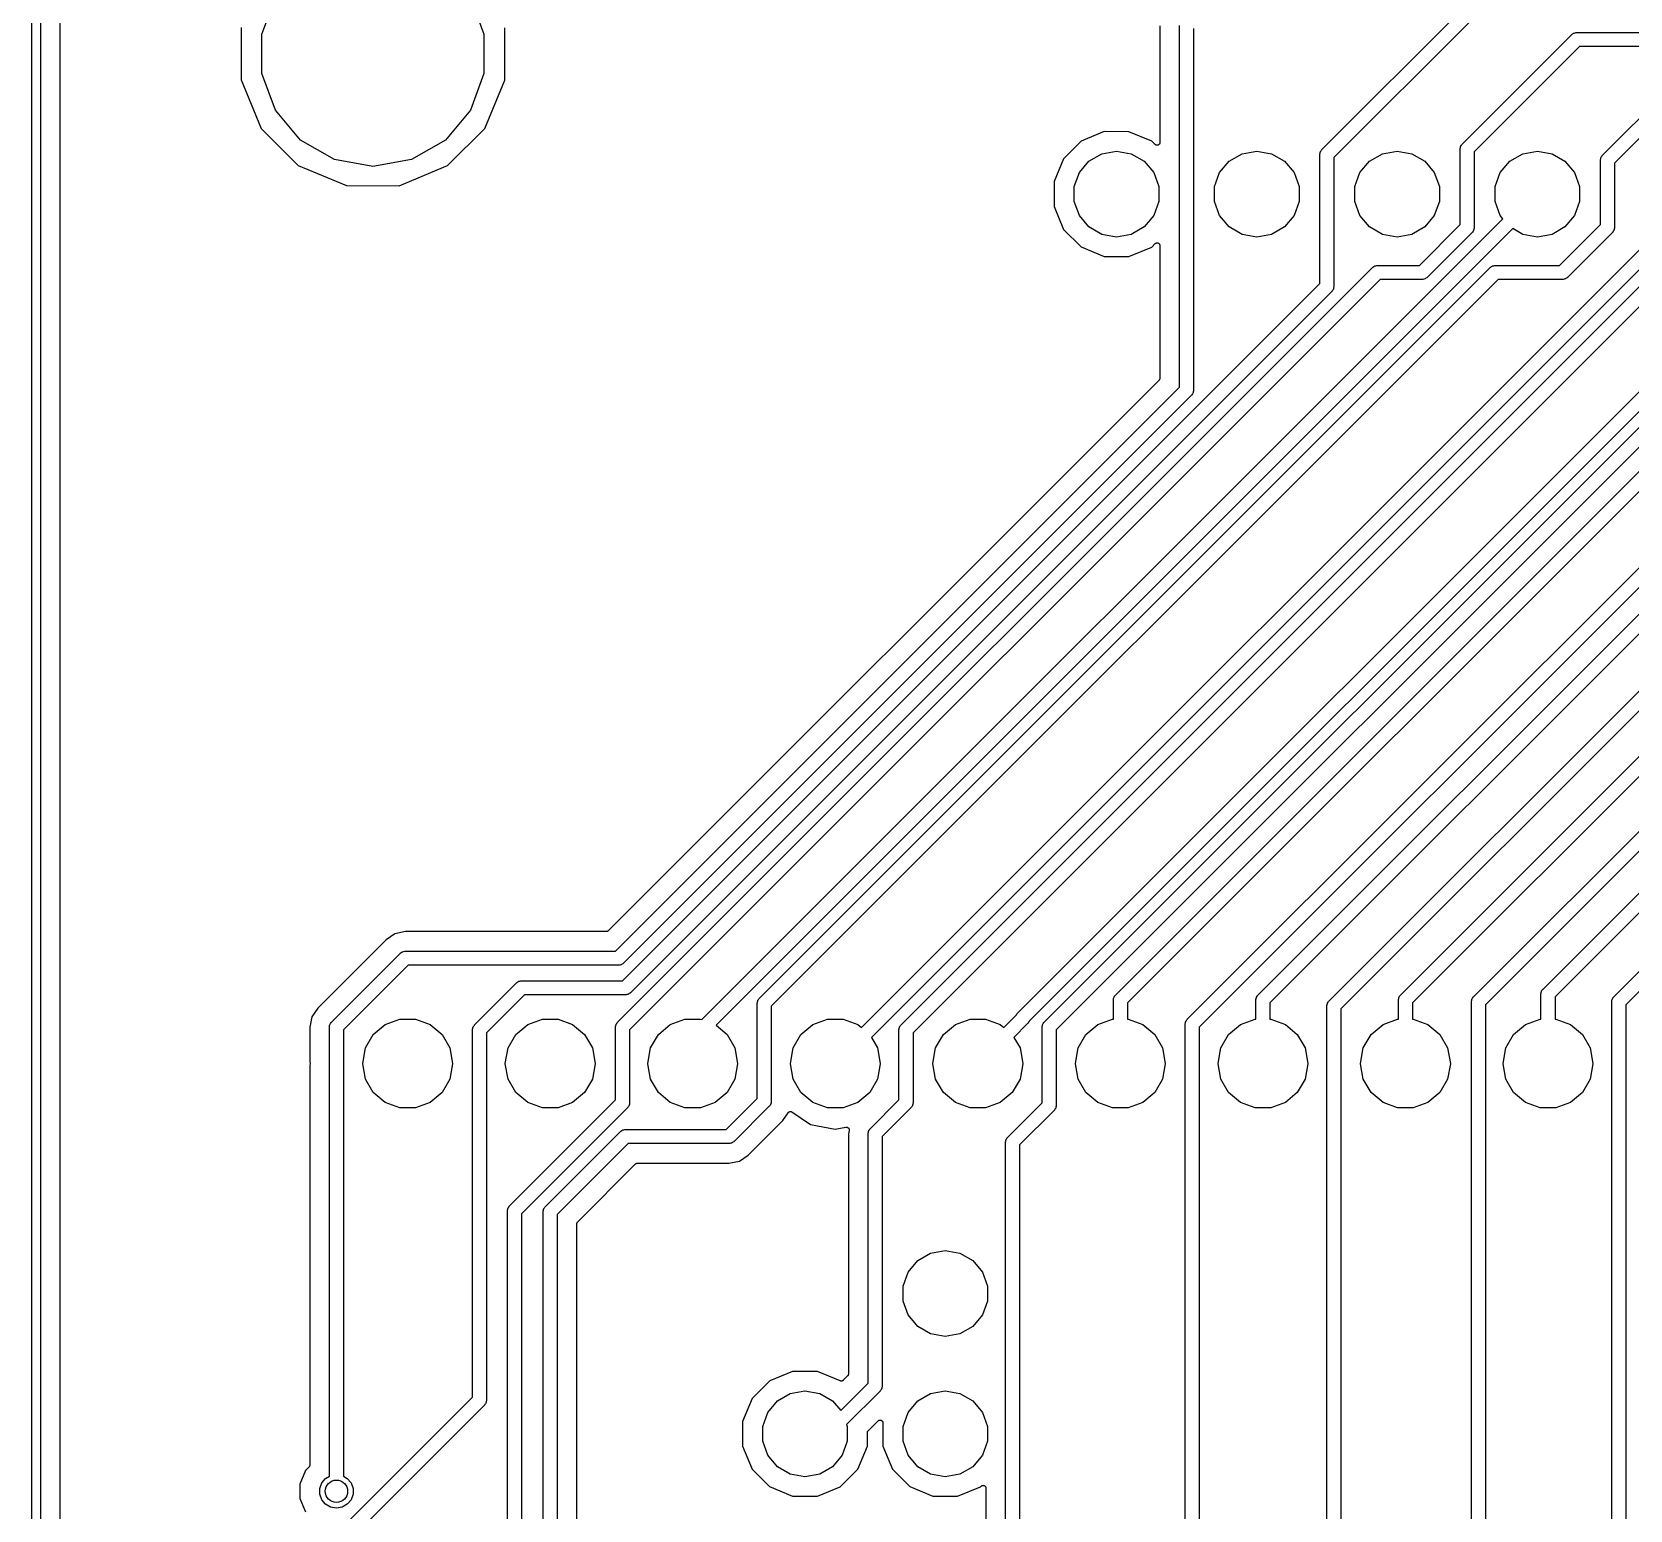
# Model space of a CAD drawing. Extents: x 85 to 212, y -151 to -91.
# Drawn here: x 85.42 to 113.9, y -130.96 to -104.61 of the extents above; entities that cross this region are included whole.
import ezdxf

# ---------------------------------------------------------------- set-up
doc = ezdxf.new("R2010")
doc.units = 0
doc.header["$MEASUREMENT"] = 0
doc.layers.add('BLACK', color=7, linetype='CONTINUOUS')

msp = doc.modelspace()

# ---------------------------------------------------------------- linework, layer by layer
at = {"layer": 'Black'}
for p, q in [((85.425, -150.7), (85.425, -91.5)), ((85.575, -91.575), (85.575, -150.625)), ((85.925, -105.479), (85.925, -96.4753)), ((89.524, -104.655), (89.7624, -104)), ((93.2398, -104), (93.4782, -104.655)), ((108.412, -106.712), (110.912, -104.212)), ((105.525, -104.505), (105.525, -106.584)), ((105.875, -110.948), (105.875, -104.5)), ((111.052, -104.425), (108.625, -106.852)), ((89.1515, -104.534), (89.1507, -105.469)), ((89.524, -105.352), (89.524, -104.655)), ((93.4782, -104.655), (93.4782, -105.352)), ((93.8507, -105.473), (93.8515, -104.538)), ((106.125, -104.552), (106.125, -111)), ((110.912, -106.612), (112.862, -104.662)), ((112.862, -104.662), (112.866, -104.658)), ((112.866, -104.658), (112.87, -104.654)), ((112.87, -104.654), (112.884, -104.646)), ((112.884, -104.646), (112.897, -104.637)), ((112.897, -104.637), (112.902, -104.635)), ((112.902, -104.635), (112.907, -104.633)), ((112.907, -104.633), (112.923, -104.63)), ((112.923, -104.63), (112.939, -104.625)), ((112.939, -104.625), (112.945, -104.626)), ((112.945, -104.626), (112.95, -104.625)), ((112.95, -104.625), (114.953, -104.625)), ((113.002, -104.875), (111.125, -106.752)), ((115.005, -104.875), (113.002, -104.875)), ((89.7624, -106.007), (89.524, -105.352)), ((93.4782, -105.352), (93.2398, -106.007)), ((113.412, -106.812), (114.98, -105.244)), ((85.925, -137.692), (85.925, -105.479)), ((89.1507, -105.469), (89.5077, -106.333)), ((93.4922, -106.337), (93.8507, -105.473)), ((115.12, -105.457), (113.625, -106.952)), ((90.2106, -106.542), (89.7624, -106.007)), ((93.2398, -106.007), (92.7916, -106.542)), ((89.5077, -106.333), (90.1682, -106.995)), ((92.8305, -106.997), (93.4922, -106.337)), ((104.531, -106.391), (104.122, -106.56)), ((104.973, -106.392), (104.531, -106.391)), ((105.382, -106.561), (104.973, -106.392)), ((90.8144, -106.89), (90.2106, -106.542)), ((92.7916, -106.542), (92.1878, -106.89)), ((104.122, -106.56), (103.809, -106.873)), ((104.259, -106.918), (104.489, -106.785)), ((104.489, -106.785), (104.751, -106.739)), ((104.751, -106.739), (105.013, -106.785)), ((105.013, -106.785), (105.243, -106.918)), ((105.44, -106.619), (105.382, -106.561)), ((105.445, -106.623), (105.44, -106.619)), ((105.45, -106.627), (105.445, -106.623)), ((105.452, -106.628), (105.45, -106.627)), ((105.454, -106.629), (105.452, -106.628)), ((105.46, -106.631), (105.454, -106.629)), ((105.466, -106.633), (105.46, -106.631)), ((105.468, -106.633), (105.466, -106.633)), ((105.471, -106.634), (105.468, -106.633)), ((105.477, -106.633), (105.471, -106.634)), ((105.484, -106.633), (105.477, -106.633)), ((105.486, -106.633), (105.484, -106.633)), ((105.488, -106.632), (105.486, -106.633)), ((105.494, -106.63), (105.488, -106.632)), ((105.5, -106.627), (105.494, -106.63)), ((105.502, -106.626), (105.5, -106.627)), ((105.504, -106.625), (105.502, -106.626)), ((105.508, -106.62), (105.504, -106.625)), ((105.513, -106.616), (105.508, -106.62)), ((105.514, -106.614), (105.513, -106.616)), ((105.516, -106.613), (105.514, -106.614)), ((105.519, -106.607), (105.516, -106.613)), ((105.522, -106.601), (105.519, -106.607)), ((105.523, -106.597), (105.522, -106.599)), ((105.522, -106.599), (105.522, -106.601)), ((105.524, -106.59), (105.523, -106.597)), ((105.525, -106.584), (105.524, -106.59)), ((106.759, -106.918), (106.989, -106.785)), ((106.989, -106.785), (107.251, -106.739)), ((107.251, -106.739), (107.513, -106.785)), ((107.513, -106.785), (107.743, -106.918)), ((108.375, -106.789), (108.38, -106.773)), ((108.38, -106.773), (108.383, -106.757)), ((108.383, -106.757), (108.385, -106.752)), ((108.385, -106.752), (108.387, -106.747)), ((108.387, -106.747), (108.396, -106.734)), ((108.396, -106.734), (108.404, -106.72)), ((108.404, -106.72), (108.408, -106.716)), ((108.408, -106.716), (108.412, -106.712)), ((109.259, -106.918), (109.489, -106.785)), ((109.489, -106.785), (109.751, -106.739)), ((109.751, -106.739), (110.013, -106.785)), ((110.013, -106.785), (110.243, -106.918)), ((110.875, -106.689), (110.88, -106.673)), ((110.876, -106.695), (110.875, -106.689)), ((110.875, -106.7), (110.876, -106.695)), ((110.875, -108.048), (110.875, -106.7)), ((110.88, -106.673), (110.883, -106.657)), ((110.883, -106.657), (110.885, -106.652)), ((110.885, -106.652), (110.887, -106.647)), ((110.887, -106.647), (110.896, -106.634)), ((110.896, -106.634), (110.904, -106.62)), ((110.904, -106.62), (110.908, -106.616)), ((110.908, -106.616), (110.912, -106.612)), ((111.125, -106.752), (111.125, -108.1)), ((111.759, -106.918), (111.989, -106.785)), ((111.989, -106.785), (112.251, -106.739)), ((112.251, -106.739), (112.513, -106.785)), ((112.513, -106.785), (112.743, -106.918)), ((90.1682, -106.995), (91.0316, -107.353)), ((91.5011, -107.011), (90.8144, -106.89)), ((92.1878, -106.89), (91.5011, -107.011)), ((91.9665, -107.354), (92.8305, -106.997)), ((103.809, -106.873), (103.639, -107.281)), ((104.089, -107.121), (104.259, -106.918)), ((105.243, -106.918), (105.414, -107.121)), ((106.589, -107.121), (106.759, -106.918)), ((107.743, -106.918), (107.914, -107.121)), ((108.376, -106.795), (108.375, -106.789)), ((108.375, -106.8), (108.376, -106.795)), ((108.375, -109.098), (108.375, -106.8)), ((108.625, -106.852), (108.625, -109.15)), ((109.089, -107.121), (109.259, -106.918)), ((110.243, -106.918), (110.414, -107.121)), ((111.589, -107.121), (111.759, -106.918)), ((112.743, -106.918), (112.914, -107.121)), ((113.375, -106.889), (113.38, -106.873)), ((113.376, -106.895), (113.375, -106.889)), ((113.375, -106.9), (113.376, -106.895)), ((113.375, -108.048), (113.375, -106.9)), ((113.38, -106.873), (113.383, -106.857)), ((113.383, -106.857), (113.385, -106.852)), ((113.385, -106.852), (113.387, -106.847)), ((113.387, -106.847), (113.396, -106.834)), ((113.396, -106.834), (113.404, -106.82)), ((113.404, -106.82), (113.408, -106.816)), ((113.408, -106.816), (113.412, -106.812)), ((113.625, -106.952), (113.625, -108.1)), ((91.0316, -107.353), (91.9665, -107.354)), ((103.639, -107.281), (103.639, -107.724)), ((103.998, -107.371), (104.089, -107.121)), ((105.414, -107.121), (105.504, -107.371)), ((106.498, -107.371), (106.589, -107.121)), ((107.914, -107.121), (108.004, -107.371)), ((108.998, -107.371), (109.089, -107.121)), ((110.414, -107.121), (110.504, -107.371)), ((111.498, -107.371), (111.589, -107.121)), ((112.914, -107.121), (113.004, -107.371)), ((103.998, -107.636), (103.998, -107.371)), ((104.089, -107.886), (103.998, -107.636)), ((105.504, -107.636), (105.414, -107.886)), ((105.504, -107.371), (105.504, -107.636)), ((106.498, -107.636), (106.498, -107.371)), ((106.589, -107.886), (106.498, -107.636)), ((108.004, -107.636), (107.914, -107.886)), ((108.004, -107.371), (108.004, -107.636)), ((108.998, -107.636), (108.998, -107.371)), ((109.089, -107.886), (108.998, -107.636)), ((110.504, -107.636), (110.414, -107.886)), ((110.504, -107.371), (110.504, -107.636)), ((111.498, -107.636), (111.498, -107.371)), ((111.589, -107.886), (111.498, -107.636)), ((113.004, -107.636), (112.914, -107.886)), ((113.004, -107.371), (113.004, -107.636)), ((103.639, -107.724), (103.808, -108.133)), ((104.259, -108.09), (104.089, -107.886)), ((105.414, -107.886), (105.243, -108.09)), ((106.759, -108.09), (106.589, -107.886)), ((107.914, -107.886), (107.743, -108.09)), ((109.259, -108.09), (109.089, -107.886)), ((110.414, -107.886), (110.243, -108.09)), ((111.636, -107.942), (111.589, -107.886)), ((112.914, -107.886), (112.743, -108.09)), ((97.3608, -122.217), (111.636, -107.942)), ((111.812, -108.12), (97.6149, -122.317)), ((100.205, -122.358), (114.395, -108.168)), ((103.808, -108.133), (104.12, -108.446)), ((104.489, -108.222), (104.259, -108.09)), ((105.243, -108.09), (105.013, -108.222)), ((106.989, -108.222), (106.759, -108.09)), ((107.743, -108.09), (107.513, -108.222)), ((109.489, -108.222), (109.259, -108.09)), ((110.243, -108.09), (110.013, -108.222)), ((110.148, -108.775), (110.875, -108.048)), ((111.088, -108.188), (110.288, -108.988)), ((111.092, -108.184), (111.088, -108.188)), ((111.096, -108.18), (111.092, -108.184)), ((111.104, -108.166), (111.096, -108.18)), ((111.113, -108.153), (111.104, -108.166)), ((111.115, -108.148), (111.113, -108.153)), ((111.117, -108.143), (111.115, -108.148)), ((111.12, -108.127), (111.117, -108.143)), ((111.125, -108.111), (111.12, -108.127)), ((111.125, -108.1), (111.124, -108.105)), ((111.124, -108.105), (111.125, -108.111)), ((111.989, -108.222), (111.812, -108.12)), ((112.743, -108.09), (112.513, -108.222)), ((112.648, -108.775), (113.375, -108.048)), ((113.588, -108.188), (112.788, -108.988)), ((113.592, -108.184), (113.588, -108.188)), ((113.596, -108.18), (113.592, -108.184)), ((113.604, -108.166), (113.596, -108.18)), ((113.613, -108.153), (113.604, -108.166)), ((113.615, -108.148), (113.613, -108.153)), ((113.617, -108.143), (113.615, -108.148)), ((113.62, -108.127), (113.617, -108.143)), ((113.625, -108.111), (113.62, -108.127)), ((113.625, -108.1), (113.624, -108.105)), ((113.624, -108.105), (113.625, -108.111)), ((114.664, -108.253), (100.383, -122.534)), ((104.12, -108.446), (104.529, -108.615)), ((104.751, -108.269), (104.489, -108.222)), ((105.013, -108.222), (104.751, -108.269)), ((104.971, -108.616), (105.38, -108.447)), ((105.38, -108.447), (105.44, -108.387)), ((105.44, -108.387), (105.445, -108.384)), ((105.445, -108.384), (105.45, -108.38)), ((105.45, -108.38), (105.452, -108.379)), ((105.452, -108.379), (105.454, -108.378)), ((105.454, -108.378), (105.46, -108.376)), ((105.46, -108.376), (105.466, -108.374)), ((105.466, -108.374), (105.469, -108.374)), ((105.469, -108.374), (105.471, -108.373)), ((105.471, -108.373), (105.477, -108.374)), ((105.477, -108.374), (105.484, -108.374)), ((105.484, -108.374), (105.486, -108.374)), ((105.486, -108.374), (105.488, -108.375)), ((105.488, -108.375), (105.494, -108.377)), ((105.494, -108.377), (105.5, -108.38)), ((105.5, -108.38), (105.502, -108.381)), ((105.502, -108.381), (105.504, -108.382)), ((105.504, -108.382), (105.508, -108.387)), ((105.508, -108.387), (105.513, -108.391)), ((105.513, -108.391), (105.514, -108.393)), ((105.514, -108.393), (105.516, -108.394)), ((105.516, -108.394), (105.519, -108.4)), ((105.519, -108.4), (105.522, -108.406)), ((105.522, -108.406), (105.522, -108.408)), ((105.522, -108.408), (105.523, -108.41)), ((105.523, -108.41), (105.524, -108.416)), ((105.524, -108.416), (105.525, -108.423)), ((105.525, -108.423), (105.525, -110.783)), ((107.251, -108.269), (106.989, -108.222)), ((107.513, -108.222), (107.251, -108.269)), ((109.751, -108.269), (109.489, -108.222)), ((110.013, -108.222), (109.751, -108.269)), ((112.251, -108.269), (111.989, -108.222)), ((112.513, -108.222), (112.251, -108.269)), ((104.529, -108.615), (104.971, -108.616)), ((109.357, -108.783), (109.373, -108.78)), ((109.373, -108.78), (109.389, -108.775)), ((109.389, -108.775), (109.395, -108.776)), ((109.395, -108.776), (109.4, -108.775)), ((109.4, -108.775), (110.148, -108.775)), ((111.457, -108.783), (111.473, -108.78)), ((111.473, -108.78), (111.489, -108.775)), ((111.489, -108.775), (111.495, -108.776)), ((111.495, -108.776), (111.5, -108.775)), ((111.5, -108.775), (112.648, -108.775)), ((95.8616, -122.262), (109.312, -108.812)), ((109.452, -109.025), (96.075, -122.402)), ((98.3866, -121.837), (111.412, -108.812)), ((111.552, -109.025), (98.6, -121.977)), ((100.912, -122.312), (114.412, -108.812)), ((114.552, -109.025), (101.125, -122.452)), ((102.992, -122.095), (116.275, -108.812)), ((116.415, -109.025), (103.197, -122.243)), ((109.312, -108.812), (109.316, -108.808)), ((109.316, -108.808), (109.32, -108.804)), ((109.32, -108.804), (109.334, -108.796)), ((109.334, -108.796), (109.347, -108.787)), ((109.347, -108.787), (109.352, -108.785)), ((109.352, -108.785), (109.357, -108.783)), ((110.2, -109.025), (109.452, -109.025)), ((110.205, -109.024), (110.2, -109.025)), ((110.211, -109.025), (110.205, -109.024)), ((110.227, -109.02), (110.211, -109.025)), ((110.243, -109.017), (110.227, -109.02)), ((110.248, -109.015), (110.243, -109.017)), ((110.253, -109.013), (110.248, -109.015)), ((110.266, -109.004), (110.253, -109.013)), ((110.28, -108.996), (110.266, -109.004)), ((110.284, -108.992), (110.28, -108.996)), ((110.288, -108.988), (110.284, -108.992)), ((111.412, -108.812), (111.416, -108.808)), ((111.416, -108.808), (111.42, -108.804)), ((111.42, -108.804), (111.434, -108.796)), ((111.434, -108.796), (111.447, -108.787)), ((111.447, -108.787), (111.452, -108.785)), ((111.452, -108.785), (111.457, -108.783)), ((112.7, -109.025), (111.552, -109.025)), ((112.705, -109.024), (112.7, -109.025)), ((112.711, -109.025), (112.705, -109.024)), ((112.727, -109.02), (112.711, -109.025)), ((112.743, -109.017), (112.727, -109.02)), ((112.748, -109.015), (112.743, -109.017)), ((112.753, -109.013), (112.748, -109.015)), ((112.766, -109.004), (112.753, -109.013)), ((112.78, -108.996), (112.766, -109.004)), ((112.784, -108.992), (112.78, -108.996)), ((112.788, -108.988), (112.784, -108.992)), ((95.9482, -121.525), (108.375, -109.098)), ((108.588, -109.238), (96.0884, -121.738)), ((103.462, -122.262), (116.412, -109.312)), ((108.592, -109.234), (108.588, -109.238)), ((108.596, -109.23), (108.592, -109.234)), ((108.604, -109.216), (108.596, -109.23)), ((108.613, -109.203), (108.604, -109.216)), ((108.615, -109.198), (108.613, -109.203)), ((108.617, -109.193), (108.615, -109.198)), ((108.62, -109.177), (108.617, -109.193)), ((108.625, -109.161), (108.62, -109.177)), ((108.625, -109.15), (108.624, -109.155)), ((108.624, -109.155), (108.625, -109.161)), ((116.552, -109.525), (103.675, -122.402)), ((104.732, -121.78), (116.7, -109.812)), ((116.84, -110.025), (104.945, -121.92)), ((106.012, -122.212), (117.912, -110.312)), ((118.052, -110.525), (106.225, -122.352)), ((105.51, -110.818), (95.6929, -120.635)), ((95.8232, -121), (105.875, -110.948)), ((105.512, -110.816), (105.51, -110.818)), ((105.513, -110.815), (105.512, -110.816)), ((105.517, -110.809), (105.513, -110.815)), ((105.52, -110.804), (105.517, -110.809)), ((105.521, -110.802), (105.52, -110.804)), ((105.522, -110.8), (105.521, -110.802)), ((105.523, -110.793), (105.522, -110.8)), ((105.525, -110.787), (105.523, -110.793)), ((105.525, -110.783), (105.525, -110.785)), ((105.525, -110.785), (105.525, -110.787)), ((106.113, -111.053), (106.104, -111.066)), ((106.115, -111.048), (106.113, -111.053)), ((106.117, -111.043), (106.115, -111.048)), ((106.12, -111.027), (106.117, -111.043)), ((106.125, -111.011), (106.12, -111.027)), ((106.125, -111), (106.124, -111.005)), ((106.124, -111.005), (106.125, -111.011)), ((107.272, -121.78), (118.24, -110.812)), ((118.38, -111.025), (107.485, -121.92)), ((106.088, -111.088), (95.9634, -121.213)), ((106.092, -111.084), (106.088, -111.088)), ((106.096, -111.08), (106.092, -111.084)), ((106.104, -111.066), (106.096, -111.08)), ((108.537, -121.887), (119.112, -111.312)), ((119.252, -111.525), (108.75, -122.027)), ((109.812, -121.78), (119.78, -111.812)), ((119.92, -112.025), (110.025, -121.92)), ((111.112, -121.812), (120.612, -112.312)), ((120.752, -112.525), (111.325, -121.952)), ((112.352, -121.672), (120.754, -113.27)), ((120.93, -113.446), (112.565, -121.812)), ((113.612, -121.812), (121.987, -113.437)), ((122.127, -113.65), (113.825, -121.952)), ((91.8936, -120.687), (91.7356, -120.793)), ((92.0799, -120.65), (91.8936, -120.687)), ((95.6575, -120.65), (92.0799, -120.65)), ((95.6597, -120.65), (95.6575, -120.65)), ((95.6619, -120.65), (95.6597, -120.65)), ((95.6682, -120.648), (95.6619, -120.65)), ((95.6746, -120.647), (95.6682, -120.648)), ((95.6765, -120.646), (95.6746, -120.647)), ((95.6787, -120.645), (95.6765, -120.646)), ((95.684, -120.642), (95.6787, -120.645)), ((95.6897, -120.638), (95.684, -120.642)), ((95.6911, -120.637), (95.6897, -120.638)), ((95.6929, -120.635), (95.6911, -120.637)), ((91.7356, -120.793), (90.5176, -122.011)), ((91.9947, -121.029), (92.0088, -121.021)), ((92.0088, -121.021), (92.0222, -121.012)), ((92.0222, -121.012), (92.0275, -121.01)), ((92.0275, -121.01), (92.0322, -121.008)), ((92.0322, -121.008), (92.0483, -121.005)), ((92.0483, -121.005), (92.0641, -121)), ((92.0641, -121), (92.0696, -121.001)), ((92.0696, -121.001), (92.075, -121)), ((92.075, -121), (95.8232, -121)), ((90.7616, -122.262), (91.9866, -121.037)), ((92.1268, -121.25), (90.975, -122.402)), ((91.9866, -121.037), (91.9911, -121.033)), ((91.9911, -121.033), (91.9947, -121.029)), ((95.875, -121.25), (92.1268, -121.25)), ((95.8804, -121.249), (95.875, -121.25)), ((95.8859, -121.25), (95.8804, -121.249)), ((95.9017, -121.245), (95.8859, -121.25)), ((95.9178, -121.242), (95.9017, -121.245)), ((95.9225, -121.24), (95.9178, -121.242)), ((95.9278, -121.238), (95.9225, -121.24)), ((95.9412, -121.229), (95.9278, -121.238)), ((95.9553, -121.221), (95.9412, -121.229)), ((95.9589, -121.217), (95.9553, -121.221)), ((95.9634, -121.213), (95.9589, -121.217)), ((93.3116, -122.312), (94.0616, -121.562)), ((94.0616, -121.562), (94.0661, -121.558)), ((94.0661, -121.558), (94.0697, -121.554)), ((94.0697, -121.554), (94.0838, -121.546)), ((94.0838, -121.546), (94.0972, -121.537)), ((94.0972, -121.537), (94.1025, -121.535)), ((94.1025, -121.535), (94.1072, -121.533)), ((94.1072, -121.533), (94.1233, -121.53)), ((94.1233, -121.53), (94.1391, -121.525)), ((94.1391, -121.525), (94.1446, -121.526)), ((94.1446, -121.526), (94.15, -121.525)), ((94.15, -121.525), (95.9482, -121.525)), ((94.2018, -121.775), (93.525, -122.452)), ((96, -121.775), (94.2018, -121.775)), ((96.0054, -121.774), (96, -121.775)), ((96.0109, -121.775), (96.0054, -121.774)), ((96.0267, -121.77), (96.0109, -121.775)), ((96.0428, -121.767), (96.0267, -121.77)), ((96.0475, -121.765), (96.0428, -121.767)), ((96.0528, -121.763), (96.0475, -121.765)), ((96.0662, -121.754), (96.0528, -121.763)), ((96.0803, -121.746), (96.0662, -121.754)), ((96.0839, -121.742), (96.0803, -121.746)), ((96.0884, -121.738), (96.0839, -121.742)), ((98.3575, -121.882), (98.3603, -121.877)), ((98.3603, -121.877), (98.3617, -121.872)), ((98.3617, -121.872), (98.3711, -121.859)), ((98.3711, -121.859), (98.3792, -121.845)), ((98.3792, -121.845), (98.3835, -121.841)), ((98.3835, -121.841), (98.3866, -121.837)), ((104.695, -121.858), (104.7, -121.842)), ((104.696, -121.863), (104.695, -121.858)), ((104.695, -121.869), (104.696, -121.863)), ((104.695, -122.209), (104.695, -121.869)), ((104.7, -121.842), (104.703, -121.826)), ((104.703, -121.826), (104.705, -121.821)), ((104.705, -121.821), (104.707, -121.816)), ((104.707, -121.816), (104.716, -121.802)), ((104.716, -121.802), (104.724, -121.788)), ((104.724, -121.788), (104.728, -121.785)), ((104.728, -121.785), (104.732, -121.78)), ((107.235, -121.858), (107.24, -121.842)), ((107.236, -121.863), (107.235, -121.858)), ((107.235, -121.869), (107.236, -121.863)), ((107.235, -122.209), (107.235, -121.869)), ((107.24, -121.842), (107.243, -121.826)), ((107.243, -121.826), (107.245, -121.821)), ((107.245, -121.821), (107.247, -121.816)), ((107.247, -121.816), (107.256, -121.802)), ((107.256, -121.802), (107.264, -121.788)), ((107.264, -121.788), (107.268, -121.785)), ((107.268, -121.785), (107.272, -121.78)), ((109.775, -121.858), (109.78, -121.842)), ((109.776, -121.863), (109.775, -121.858)), ((109.775, -121.869), (109.776, -121.863)), ((109.775, -122.209), (109.775, -121.869)), ((109.78, -121.842), (109.783, -121.826)), ((109.783, -121.826), (109.785, -121.821)), ((109.785, -121.821), (109.787, -121.816)), ((109.787, -121.816), (109.796, -121.802)), ((109.796, -121.802), (109.804, -121.788)), ((109.804, -121.788), (109.808, -121.785)), ((109.808, -121.785), (109.812, -121.78)), ((111.075, -121.889), (111.08, -121.873)), ((111.08, -121.873), (111.083, -121.857)), ((111.083, -121.857), (111.085, -121.852)), ((111.085, -121.852), (111.087, -121.847)), ((111.087, -121.847), (111.096, -121.834)), ((111.096, -121.834), (111.104, -121.82)), ((111.104, -121.82), (111.108, -121.816)), ((111.108, -121.816), (111.112, -121.812)), ((112.315, -121.749), (112.32, -121.733)), ((112.316, -121.755), (112.315, -121.749)), ((112.315, -121.76), (112.316, -121.755)), ((112.315, -122.209), (112.315, -121.76)), ((112.32, -121.733), (112.323, -121.717)), ((112.323, -121.717), (112.325, -121.712)), ((112.325, -121.712), (112.327, -121.707)), ((112.327, -121.707), (112.336, -121.694)), ((112.336, -121.694), (112.344, -121.68)), ((112.344, -121.68), (112.348, -121.676)), ((112.348, -121.676), (112.352, -121.672)), ((112.565, -121.812), (112.565, -122.209)), ((113.575, -121.889), (113.58, -121.873)), ((113.58, -121.873), (113.583, -121.857)), ((113.583, -121.857), (113.585, -121.852)), ((113.585, -121.852), (113.587, -121.847)), ((113.587, -121.847), (113.596, -121.834)), ((113.596, -121.834), (113.604, -121.82)), ((113.604, -121.82), (113.608, -121.816)), ((113.608, -121.816), (113.612, -121.812)), ((90.5176, -122.011), (90.4121, -122.169)), ((98.35, -121.925), (98.351, -121.92)), ((98.35, -123.623), (98.35, -121.925)), ((98.3505, -121.914), (98.3547, -121.898)), ((98.351, -121.92), (98.3505, -121.914)), ((98.3547, -121.898), (98.3575, -121.882)), ((98.6, -121.977), (98.6, -123.675)), ((102.745, -122.358), (102.963, -122.14)), ((102.963, -122.14), (102.965, -122.136)), ((102.965, -122.136), (102.967, -122.131)), ((102.967, -122.131), (102.976, -122.117)), ((102.976, -122.117), (102.984, -122.103)), ((102.984, -122.103), (102.988, -122.1)), ((102.988, -122.1), (102.992, -122.095)), ((104.945, -121.92), (104.945, -122.209)), ((107.485, -121.92), (107.485, -122.209)), ((108.5, -121.964), (108.505, -121.948)), ((108.501, -121.97), (108.5, -121.964)), ((108.5, -121.975), (108.501, -121.97)), ((108.5, -139.025), (108.5, -121.975)), ((108.505, -121.948), (108.508, -121.932)), ((108.508, -121.932), (108.51, -121.927)), ((108.51, -121.927), (108.512, -121.922)), ((108.512, -121.922), (108.521, -121.909)), ((108.521, -121.909), (108.529, -121.895)), ((108.529, -121.895), (108.533, -121.891)), ((108.533, -121.891), (108.537, -121.887)), ((108.75, -122.027), (108.75, -138.973)), ((110.025, -121.92), (110.025, -122.209)), ((111.076, -121.895), (111.075, -121.889)), ((111.075, -121.9), (111.076, -121.895)), ((111.075, -136.888), (111.075, -121.9)), ((111.325, -121.952), (111.325, -136.94)), ((113.576, -121.895), (113.575, -121.889)), ((113.575, -121.9), (113.576, -121.895)), ((113.575, -136.928), (113.575, -121.9)), ((113.825, -121.952), (113.825, -136.98)), ((90.4121, -122.169), (90.375, -122.355)), ((90.375, -122.355), (90.375, -122.969)), ((90.725, -122.35), (90.726, -122.345)), ((90.725, -130.355), (90.725, -122.35)), ((90.7255, -122.339), (90.7297, -122.323)), ((90.726, -122.345), (90.7255, -122.339)), ((90.7297, -122.323), (90.7325, -122.307)), ((90.7325, -122.307), (90.7353, -122.302)), ((90.7353, -122.302), (90.7367, -122.297)), ((90.7367, -122.297), (90.7461, -122.284)), ((90.7461, -122.284), (90.7542, -122.27)), ((90.7542, -122.27), (90.7585, -122.266)), ((90.7585, -122.266), (90.7616, -122.262)), ((90.975, -122.402), (90.975, -130.355)), ((91.5072, -122.483), (91.72, -122.304)), ((91.72, -122.304), (91.9811, -122.209)), ((91.9811, -122.209), (92.2589, -122.209)), ((92.2589, -122.209), (92.52, -122.304)), ((92.52, -122.304), (92.7328, -122.483)), ((93.275, -122.4), (93.276, -122.395)), ((93.275, -128.948), (93.275, -122.4)), ((93.2755, -122.389), (93.2797, -122.373)), ((93.276, -122.395), (93.2755, -122.389)), ((93.2797, -122.373), (93.2825, -122.357)), ((93.2825, -122.357), (93.2853, -122.352)), ((93.2853, -122.352), (93.2867, -122.347)), ((93.2867, -122.347), (93.2961, -122.334)), ((93.2961, -122.334), (93.3042, -122.32)), ((93.3042, -122.32), (93.3085, -122.316)), ((93.3085, -122.316), (93.3116, -122.312)), ((94.0472, -122.483), (94.26, -122.304)), ((94.26, -122.304), (94.5211, -122.209)), ((94.5211, -122.209), (94.7989, -122.209)), ((94.7989, -122.209), (95.06, -122.304)), ((95.06, -122.304), (95.2728, -122.483)), ((95.825, -122.35), (95.826, -122.345)), ((95.825, -123.648), (95.825, -122.35)), ((95.8255, -122.339), (95.8297, -122.323)), ((95.826, -122.345), (95.8255, -122.339)), ((95.8297, -122.323), (95.8325, -122.307)), ((95.8325, -122.307), (95.8353, -122.302)), ((95.8353, -122.302), (95.8367, -122.297)), ((95.8367, -122.297), (95.8461, -122.284)), ((95.8461, -122.284), (95.8542, -122.27)), ((95.8542, -122.27), (95.8585, -122.266)), ((95.8585, -122.266), (95.8616, -122.262)), ((96.075, -122.402), (96.075, -123.7)), ((96.5872, -122.483), (96.8, -122.304)), ((96.8, -122.304), (97.0611, -122.209)), ((97.0611, -122.209), (97.3389, -122.209)), ((97.3389, -122.209), (97.3608, -122.217)), ((97.6149, -122.317), (97.8128, -122.483)), ((99.1272, -122.483), (99.34, -122.304)), ((99.34, -122.304), (99.6011, -122.209)), ((99.6011, -122.209), (99.8789, -122.209)), ((99.8789, -122.209), (100.14, -122.304)), ((100.14, -122.304), (100.205, -122.358)), ((100.875, -122.389), (100.88, -122.373)), ((100.876, -122.395), (100.875, -122.389)), ((100.875, -122.4), (100.876, -122.395)), ((100.875, -123.648), (100.875, -122.4)), ((100.88, -122.373), (100.883, -122.357)), ((100.883, -122.357), (100.885, -122.352)), ((100.885, -122.352), (100.887, -122.347)), ((100.887, -122.347), (100.896, -122.334)), ((100.896, -122.334), (100.904, -122.32)), ((100.904, -122.32), (100.908, -122.316)), ((100.908, -122.316), (100.912, -122.312)), ((101.667, -122.483), (101.88, -122.304)), ((101.88, -122.304), (102.141, -122.209)), ((102.141, -122.209), (102.419, -122.209)), ((102.419, -122.209), (102.68, -122.304)), ((102.68, -122.304), (102.745, -122.358)), ((103.168, -122.288), (102.923, -122.534)), ((103.172, -122.284), (103.168, -122.288)), ((103.176, -122.28), (103.172, -122.284)), ((103.184, -122.266), (103.176, -122.28)), ((103.193, -122.253), (103.184, -122.266)), ((103.195, -122.248), (103.193, -122.253)), ((103.197, -122.243), (103.195, -122.248)), ((103.425, -122.339), (103.43, -122.323)), ((103.426, -122.345), (103.425, -122.339)), ((103.425, -122.35), (103.426, -122.345)), ((103.425, -123.698), (103.425, -122.35)), ((103.43, -122.323), (103.433, -122.307)), ((103.433, -122.307), (103.435, -122.302)), ((103.435, -122.302), (103.437, -122.297)), ((103.437, -122.297), (103.446, -122.284)), ((103.446, -122.284), (103.454, -122.27)), ((103.454, -122.27), (103.458, -122.266)), ((103.458, -122.266), (103.462, -122.262)), ((103.675, -122.402), (103.675, -123.75)), ((104.207, -122.483), (104.42, -122.304)), ((104.42, -122.304), (104.681, -122.209)), ((104.681, -122.209), (104.695, -122.209)), ((104.945, -122.209), (104.959, -122.209)), ((104.959, -122.209), (105.22, -122.304)), ((105.22, -122.304), (105.433, -122.483)), ((105.975, -122.289), (105.98, -122.273)), ((105.976, -122.295), (105.975, -122.289)), ((105.975, -122.3), (105.976, -122.295)), ((105.975, -134.368), (105.975, -122.3)), ((105.98, -122.273), (105.983, -122.257)), ((105.983, -122.257), (105.985, -122.252)), ((105.985, -122.252), (105.987, -122.247)), ((105.987, -122.247), (105.996, -122.234)), ((105.996, -122.234), (106.004, -122.22)), ((106.004, -122.22), (106.008, -122.216)), ((106.008, -122.216), (106.012, -122.212)), ((106.225, -122.352), (106.225, -134.42)), ((106.747, -122.483), (106.96, -122.304)), ((106.96, -122.304), (107.221, -122.209)), ((107.221, -122.209), (107.235, -122.209)), ((107.485, -122.209), (107.499, -122.209)), ((107.499, -122.209), (107.76, -122.304)), ((107.76, -122.304), (107.973, -122.483)), ((109.287, -122.483), (109.5, -122.304)), ((109.5, -122.304), (109.761, -122.209)), ((109.761, -122.209), (109.775, -122.209)), ((110.025, -122.209), (110.039, -122.209)), ((110.039, -122.209), (110.3, -122.304)), ((110.3, -122.304), (110.513, -122.483)), ((111.827, -122.483), (112.04, -122.304)), ((112.04, -122.304), (112.301, -122.209)), ((112.301, -122.209), (112.315, -122.209)), ((112.565, -122.209), (112.579, -122.209)), ((112.579, -122.209), (112.84, -122.304)), ((112.84, -122.304), (113.053, -122.483)), ((91.32, -122.997), (91.3682, -122.723)), ((91.3682, -122.723), (91.5072, -122.483)), ((92.7328, -122.483), (92.8718, -122.723)), ((92.8718, -122.723), (92.92, -122.997)), ((93.525, -122.452), (93.525, -129)), ((93.86, -122.997), (93.9082, -122.723)), ((93.9082, -122.723), (94.0472, -122.483)), ((95.2728, -122.483), (95.4118, -122.723)), ((95.4118, -122.723), (95.46, -122.997)), ((96.4, -122.997), (96.4482, -122.723)), ((96.4482, -122.723), (96.5872, -122.483)), ((97.8128, -122.483), (97.9518, -122.723)), ((97.9518, -122.723), (98, -122.997)), ((98.94, -122.997), (98.9882, -122.723)), ((98.9882, -122.723), (99.1272, -122.483)), ((100.383, -122.534), (100.492, -122.723)), ((100.492, -122.723), (100.54, -122.997)), ((101.125, -122.452), (101.125, -123.7)), ((101.48, -122.997), (101.528, -122.723)), ((101.528, -122.723), (101.667, -122.483)), ((102.923, -122.534), (103.032, -122.723)), ((103.032, -122.723), (103.08, -122.997)), ((104.02, -122.997), (104.068, -122.723)), ((104.068, -122.723), (104.207, -122.483)), ((105.433, -122.483), (105.572, -122.723)), ((105.572, -122.723), (105.62, -122.997)), ((106.56, -122.997), (106.608, -122.723)), ((106.608, -122.723), (106.747, -122.483)), ((107.973, -122.483), (108.112, -122.723)), ((108.112, -122.723), (108.16, -122.997)), ((109.1, -122.997), (109.148, -122.723)), ((109.148, -122.723), (109.287, -122.483)), ((110.513, -122.483), (110.652, -122.723)), ((110.652, -122.723), (110.7, -122.997)), ((111.64, -122.997), (111.688, -122.723)), ((111.688, -122.723), (111.827, -122.483)), ((113.053, -122.483), (113.192, -122.723)), ((113.192, -122.723), (113.24, -122.997)), ((90.375, -122.969), (90.38, -122.997)), ((90.38, -123.003), (90.375, -123.031)), ((90.38, -122.997), (90.38, -123.003)), ((91.32, -123.003), (91.32, -122.997)), ((91.3682, -123.277), (91.32, -123.003)), ((92.92, -123.003), (92.8718, -123.277)), ((92.92, -122.997), (92.92, -123.003)), ((93.86, -123.003), (93.86, -122.997)), ((93.9082, -123.277), (93.86, -123.003)), ((95.46, -123.003), (95.4118, -123.277)), ((95.46, -122.997), (95.46, -123.003)), ((96.4, -123.003), (96.4, -122.997)), ((96.4482, -123.277), (96.4, -123.003)), ((98, -123.003), (97.9518, -123.277)), ((98, -122.997), (98, -123.003)), ((98.94, -123.003), (98.94, -122.997)), ((98.9882, -123.277), (98.94, -123.003)), ((100.54, -123.003), (100.492, -123.277)), ((100.54, -122.997), (100.54, -123.003)), ((101.48, -123.003), (101.48, -122.997)), ((101.528, -123.277), (101.48, -123.003)), ((103.08, -123.003), (103.032, -123.277)), ((103.08, -122.997), (103.08, -123.003)), ((104.02, -123.003), (104.02, -122.997)), ((104.068, -123.277), (104.02, -123.003)), ((105.62, -123.003), (105.572, -123.277)), ((105.62, -122.997), (105.62, -123.003)), ((106.56, -123.003), (106.56, -122.997)), ((106.608, -123.277), (106.56, -123.003)), ((108.16, -123.003), (108.112, -123.277)), ((108.16, -122.997), (108.16, -123.003)), ((109.1, -123.003), (109.1, -122.997)), ((109.148, -123.277), (109.1, -123.003)), ((110.7, -123.003), (110.652, -123.277)), ((110.7, -122.997), (110.7, -123.003)), ((111.64, -123.003), (111.64, -122.997)), ((111.688, -123.277), (111.64, -123.003)), ((113.24, -123.003), (113.192, -123.277)), ((113.24, -122.997), (113.24, -123.003)), ((90.375, -123.031), (90.375, -130.16)), ((91.5072, -123.517), (91.3682, -123.277)), ((92.8718, -123.277), (92.7328, -123.517)), ((94.0472, -123.517), (93.9082, -123.277)), ((95.4118, -123.277), (95.2728, -123.517)), ((96.5872, -123.517), (96.4482, -123.277)), ((97.9518, -123.277), (97.8128, -123.517)), ((99.1272, -123.517), (98.9882, -123.277)), ((100.492, -123.277), (100.353, -123.517)), ((101.667, -123.517), (101.528, -123.277)), ((103.032, -123.277), (102.893, -123.517)), ((104.207, -123.517), (104.068, -123.277)), ((105.572, -123.277), (105.433, -123.517)), ((106.747, -123.517), (106.608, -123.277)), ((108.112, -123.277), (107.973, -123.517)), ((109.287, -123.517), (109.148, -123.277)), ((110.652, -123.277), (110.513, -123.517)), ((111.827, -123.517), (111.688, -123.277)), ((113.192, -123.277), (113.053, -123.517)), ((91.72, -123.696), (91.5072, -123.517)), ((92.7328, -123.517), (92.52, -123.696)), ((94.26, -123.696), (94.0472, -123.517)), ((95.2728, -123.517), (95.06, -123.696)), ((96.8, -123.696), (96.5872, -123.517)), ((97.8128, -123.517), (97.6, -123.696)), ((99.34, -123.696), (99.1272, -123.517)), ((100.353, -123.517), (100.14, -123.696)), ((101.88, -123.696), (101.667, -123.517)), ((102.893, -123.517), (102.68, -123.696)), ((104.42, -123.696), (104.207, -123.517)), ((105.433, -123.517), (105.22, -123.696)), ((106.96, -123.696), (106.747, -123.517)), ((107.973, -123.517), (107.76, -123.696)), ((109.5, -123.696), (109.287, -123.517)), ((110.513, -123.517), (110.3, -123.696)), ((112.04, -123.696), (111.827, -123.517)), ((113.053, -123.517), (112.84, -123.696)), ((91.9811, -123.791), (91.72, -123.696)), ((92.2589, -123.791), (91.9811, -123.791)), ((92.52, -123.696), (92.2589, -123.791)), ((93.9366, -125.537), (95.825, -123.648)), ((96.0384, -123.788), (94.15, -125.677)), ((94.5211, -123.791), (94.26, -123.696)), ((94.7989, -123.791), (94.5211, -123.791)), ((95.06, -123.696), (94.7989, -123.791)), ((96.0415, -123.784), (96.0384, -123.788)), ((96.0458, -123.78), (96.0415, -123.784)), ((96.0539, -123.766), (96.0458, -123.78)), ((96.0633, -123.753), (96.0539, -123.766)), ((96.0647, -123.748), (96.0633, -123.753)), ((96.0675, -123.743), (96.0647, -123.748)), ((96.0703, -123.727), (96.0675, -123.743)), ((96.0745, -123.711), (96.0703, -123.727)), ((96.075, -123.7), (96.074, -123.705)), ((96.074, -123.705), (96.0745, -123.711)), ((97.0611, -123.791), (96.8, -123.696)), ((97.3389, -123.791), (97.0611, -123.791)), ((97.6, -123.696), (97.3389, -123.791)), ((97.7982, -124.175), (98.35, -123.623)), ((98.5634, -123.763), (97.9384, -124.388)), ((98.5665, -123.759), (98.5634, -123.763)), ((98.5708, -123.755), (98.5665, -123.759)), ((98.5789, -123.741), (98.5708, -123.755)), ((98.5883, -123.728), (98.5789, -123.741)), ((98.5897, -123.723), (98.5883, -123.728)), ((98.5925, -123.718), (98.5897, -123.723)), ((98.5953, -123.702), (98.5925, -123.718)), ((98.5995, -123.686), (98.5953, -123.702)), ((98.6, -123.675), (98.599, -123.68)), ((98.599, -123.68), (98.5995, -123.686)), ((98.8991, -123.877), (98.9021, -123.874)), ((98.9021, -123.874), (98.9045, -123.87)), ((98.9045, -123.87), (98.9081, -123.868)), ((98.9081, -123.868), (98.9111, -123.865)), ((98.9111, -123.865), (98.915, -123.863)), ((98.915, -123.863), (98.9185, -123.86)), ((98.9185, -123.86), (98.9227, -123.859)), ((98.9227, -123.859), (98.9267, -123.857)), ((98.9267, -123.857), (98.931, -123.856)), ((98.931, -123.856), (98.9352, -123.855)), ((98.9352, -123.855), (98.9396, -123.855)), ((98.9396, -123.855), (98.9439, -123.855)), ((98.9439, -123.855), (98.9482, -123.856)), ((98.9482, -123.856), (98.9525, -123.856)), ((98.9525, -123.856), (98.9566, -123.858)), ((98.9566, -123.858), (98.9608, -123.859)), ((98.9608, -123.859), (98.9644, -123.862)), ((98.9644, -123.862), (98.9684, -123.863)), ((98.9684, -123.863), (99.3003, -124.085)), ((99.6011, -123.791), (99.34, -123.696)), ((99.8789, -123.791), (99.6011, -123.791)), ((100.14, -123.696), (99.8789, -123.791)), ((100.362, -124.162), (100.875, -123.648)), ((101.088, -123.788), (100.575, -124.302)), ((101.092, -123.784), (101.088, -123.788)), ((101.096, -123.78), (101.092, -123.784)), ((101.104, -123.766), (101.096, -123.78)), ((101.113, -123.753), (101.104, -123.766)), ((101.115, -123.748), (101.113, -123.753)), ((101.117, -123.743), (101.115, -123.748)), ((101.12, -123.727), (101.117, -123.743)), ((101.125, -123.711), (101.12, -123.727)), ((101.125, -123.7), (101.124, -123.705)), ((101.124, -123.705), (101.125, -123.711)), ((102.141, -123.791), (101.88, -123.696)), ((102.419, -123.791), (102.141, -123.791)), ((102.68, -123.696), (102.419, -123.791)), ((102.812, -124.312), (103.425, -123.698)), ((103.638, -123.838), (103.025, -124.452)), ((103.642, -123.834), (103.638, -123.838)), ((103.646, -123.83), (103.642, -123.834)), ((103.654, -123.816), (103.646, -123.83)), ((103.663, -123.803), (103.654, -123.816)), ((103.665, -123.798), (103.663, -123.803)), ((103.667, -123.793), (103.665, -123.798)), ((103.67, -123.777), (103.667, -123.793)), ((103.675, -123.761), (103.67, -123.777)), ((103.675, -123.75), (103.674, -123.755)), ((103.674, -123.755), (103.675, -123.761)), ((104.681, -123.791), (104.42, -123.696)), ((104.959, -123.791), (104.681, -123.791)), ((105.22, -123.696), (104.959, -123.791)), ((107.221, -123.791), (106.96, -123.696)), ((107.499, -123.791), (107.221, -123.791)), ((107.76, -123.696), (107.499, -123.791)), ((109.761, -123.791), (109.5, -123.696)), ((110.039, -123.791), (109.761, -123.791)), ((110.3, -123.696), (110.039, -123.791)), ((112.301, -123.791), (112.04, -123.696)), ((112.579, -123.791), (112.301, -123.791)), ((112.84, -123.696), (112.579, -123.791)), ((98.1894, -124.632), (98.8074, -124.014)), ((98.8074, -124.014), (98.8991, -123.877)), ((99.3003, -124.085), (99.74, -124.173)), ((99.74, -124.173), (99.9284, -124.135)), ((99.9284, -124.135), (99.9338, -124.135)), ((99.9338, -124.135), (99.9392, -124.134)), ((99.9392, -124.134), (99.9424, -124.135)), ((99.9424, -124.135), (99.9457, -124.135)), ((99.9457, -124.135), (99.9509, -124.136)), ((99.9509, -124.136), (99.9562, -124.138)), ((99.9562, -124.138), (99.959, -124.139)), ((99.959, -124.139), (99.9622, -124.14)), ((99.9622, -124.14), (99.9664, -124.144)), ((99.9664, -124.144), (99.9711, -124.147)), ((99.9711, -124.147), (99.9731, -124.149)), ((99.9731, -124.149), (99.9757, -124.151)), ((99.9757, -124.151), (99.9785, -124.156)), ((99.9785, -124.156), (99.9819, -124.16)), ((94.5716, -125.552), (95.9116, -124.212)), ((96.0518, -124.425), (94.785, -125.692)), ((95.9116, -124.212), (95.9161, -124.208)), ((95.9161, -124.208), (95.9197, -124.204)), ((95.9197, -124.204), (95.9338, -124.196)), ((95.9338, -124.196), (95.9472, -124.187)), ((95.9472, -124.187), (95.9525, -124.185)), ((95.9525, -124.185), (95.9572, -124.183)), ((95.9572, -124.183), (95.9733, -124.18)), ((95.9733, -124.18), (95.9891, -124.175)), ((95.9891, -124.175), (95.9946, -124.176)), ((95.9946, -124.176), (96, -124.175)), ((96, -124.175), (97.7982, -124.175)), ((97.85, -124.425), (96.0518, -124.425)), ((97.8554, -124.424), (97.85, -124.425)), ((97.8609, -124.425), (97.8554, -124.424)), ((97.8767, -124.42), (97.8609, -124.425)), ((97.8928, -124.417), (97.8767, -124.42)), ((97.8975, -124.415), (97.8928, -124.417)), ((97.9028, -124.413), (97.8975, -124.415)), ((97.9162, -124.404), (97.9028, -124.413)), ((97.9303, -124.396), (97.9162, -124.404)), ((97.9339, -124.392), (97.9303, -124.396)), ((97.9384, -124.388), (97.9339, -124.392)), ((99.9871, -124.194), (99.975, -124.255)), ((99.975, -124.255), (99.975, -128.533)), ((99.9819, -124.16), (99.983, -124.163)), ((99.983, -124.163), (99.9847, -124.166)), ((99.9847, -124.166), (99.9858, -124.171)), ((99.9858, -124.171), (99.9875, -124.176)), ((99.9873, -124.188), (99.9871, -124.194)), ((99.9881, -124.183), (99.9873, -124.188)), ((99.9875, -124.176), (99.9875, -124.18)), ((99.9875, -124.18), (99.9881, -124.183)), ((100.325, -124.239), (100.33, -124.223)), ((100.326, -124.245), (100.325, -124.239)), ((100.325, -124.25), (100.326, -124.245)), ((100.325, -128.698), (100.325, -124.25)), ((100.33, -124.223), (100.333, -124.207)), ((100.333, -124.207), (100.335, -124.202)), ((100.335, -124.202), (100.337, -124.197)), ((100.337, -124.197), (100.346, -124.184)), ((100.346, -124.184), (100.354, -124.17)), ((100.354, -124.17), (100.358, -124.166)), ((100.358, -124.166), (100.362, -124.162)), ((100.575, -124.302), (100.575, -128.75)), ((102.775, -124.389), (102.78, -124.373)), ((102.776, -124.395), (102.775, -124.389)), ((102.775, -124.4), (102.776, -124.395)), ((102.775, -135.448), (102.775, -124.4)), ((102.78, -124.373), (102.783, -124.357)), ((102.783, -124.357), (102.785, -124.352)), ((102.785, -124.352), (102.787, -124.347)), ((102.787, -124.347), (102.796, -124.334)), ((102.796, -124.334), (102.804, -124.32)), ((102.804, -124.32), (102.808, -124.316)), ((102.808, -124.316), (102.812, -124.312)), ((98.0314, -124.738), (98.1894, -124.632)), ((103.025, -124.452), (103.025, -135.5)), ((95.1496, -125.822), (96.1821, -124.79)), ((96.1821, -124.79), (96.1839, -124.788)), ((96.1839, -124.788), (96.1853, -124.787)), ((96.1853, -124.787), (96.191, -124.783)), ((96.191, -124.783), (96.1963, -124.78)), ((96.1963, -124.78), (96.1985, -124.779)), ((96.1985, -124.779), (96.2004, -124.778)), ((96.2004, -124.778), (96.2068, -124.777)), ((96.2068, -124.777), (96.2131, -124.775)), ((96.2131, -124.775), (96.2153, -124.775)), ((96.2153, -124.775), (96.2175, -124.775)), ((96.2175, -124.775), (97.8451, -124.775)), ((97.8451, -124.775), (98.0314, -124.738)), ((93.9047, -125.598), (93.9075, -125.582)), ((93.9075, -125.582), (93.9103, -125.577)), ((93.9103, -125.577), (93.9117, -125.572)), ((93.9117, -125.572), (93.9211, -125.559)), ((93.9211, -125.559), (93.9292, -125.545)), ((93.9292, -125.545), (93.9335, -125.541)), ((93.9335, -125.541), (93.9366, -125.537)), ((94.5467, -125.587), (94.5561, -125.574)), ((94.5561, -125.574), (94.5642, -125.56)), ((94.5642, -125.56), (94.5685, -125.556)), ((94.5685, -125.556), (94.5716, -125.552)), ((93.9, -125.625), (93.901, -125.62)), ((93.9, -136.798), (93.9, -125.625)), ((93.9005, -125.614), (93.9047, -125.598)), ((93.901, -125.62), (93.9005, -125.614)), ((94.15, -125.677), (94.15, -136.85)), ((94.535, -125.64), (94.536, -125.635)), ((94.535, -137.449), (94.535, -125.64)), ((94.5355, -125.629), (94.5397, -125.613)), ((94.536, -125.635), (94.5355, -125.629)), ((94.5397, -125.613), (94.5425, -125.597)), ((94.5425, -125.597), (94.5453, -125.592)), ((94.5453, -125.592), (94.5467, -125.587)), ((94.785, -125.692), (94.785, -137.449)), ((95.135, -125.857), (95.1354, -125.855)), ((95.135, -137.152), (95.135, -125.857)), ((95.1352, -125.853), (95.1369, -125.847)), ((95.1354, -125.855), (95.1352, -125.853)), ((95.1369, -125.847), (95.138, -125.84)), ((95.138, -125.84), (95.1391, -125.838)), ((95.1391, -125.838), (95.1397, -125.836)), ((95.1397, -125.836), (95.1434, -125.831)), ((95.1434, -125.831), (95.1467, -125.825)), ((95.1467, -125.825), (95.1484, -125.824)), ((95.1484, -125.824), (95.1496, -125.822)), ((101.208, -126.514), (101.438, -126.381)), ((101.438, -126.381), (101.7, -126.335)), ((101.7, -126.335), (101.962, -126.381)), ((101.962, -126.381), (102.192, -126.514)), ((100.947, -126.967), (101.038, -126.718)), ((101.038, -126.718), (101.208, -126.514)), ((102.192, -126.514), (102.362, -126.718)), ((102.362, -126.718), (102.453, -126.967)), ((100.947, -127.233), (100.947, -126.967)), ((102.453, -126.967), (102.453, -127.233)), ((101.038, -127.482), (100.947, -127.233)), ((102.453, -127.233), (102.362, -127.482)), ((101.208, -127.686), (101.038, -127.482)), ((102.362, -127.482), (102.192, -127.686)), ((101.438, -127.819), (101.208, -127.686)), ((101.7, -127.865), (101.438, -127.819)), ((101.962, -127.819), (101.7, -127.865)), ((102.192, -127.686), (101.962, -127.819)), ((98.5709, -128.657), (98.2578, -128.969)), ((98.9798, -128.488), (98.5709, -128.657)), ((99.4222, -128.488), (98.9798, -128.488)), ((99.8279, -128.657), (99.4222, -128.488)), ((99.8311, -128.657), (99.8279, -128.657)), ((99.8341, -128.659), (99.8311, -128.657)), ((99.8395, -128.659), (99.8341, -128.659)), ((99.8365, -129.187), (100.325, -128.698)), ((99.8448, -128.66), (99.8395, -128.659)), ((99.8481, -128.66), (99.8448, -128.66)), ((99.8514, -128.66), (99.8481, -128.66)), ((99.8567, -128.659), (99.8514, -128.66)), ((99.862, -128.658), (99.8567, -128.659)), ((99.865, -128.657), (99.862, -128.658)), ((99.8682, -128.656), (99.865, -128.657)), ((99.8726, -128.653), (99.8682, -128.656)), ((99.8775, -128.65), (99.8726, -128.653)), ((99.8797, -128.648), (99.8775, -128.65)), ((99.8824, -128.646), (99.8797, -128.648)), ((99.9604, -128.568), (99.8824, -128.646)), ((99.9616, -128.566), (99.9604, -128.568)), ((99.9633, -128.565), (99.9616, -128.566)), ((99.9666, -128.559), (99.9633, -128.565)), ((99.9703, -128.554), (99.9666, -128.559)), ((99.9709, -128.552), (99.9703, -128.554)), ((99.972, -128.55), (99.9709, -128.552)), ((99.9731, -128.543), (99.972, -128.55)), ((99.9748, -128.537), (99.9731, -128.543)), ((99.975, -128.533), (99.9746, -128.535)), ((99.9746, -128.535), (99.9748, -128.537)), ((90.7616, -131.462), (93.275, -128.948)), ((93.525, -129), (93.524, -129.005)), ((98.2578, -128.969), (98.0882, -129.378)), ((98.7083, -129.014), (98.9384, -128.881)), ((98.9384, -128.881), (99.2, -128.835)), ((99.2, -128.835), (99.4616, -128.881)), ((99.4616, -128.881), (99.6917, -129.014)), ((100.538, -128.838), (99.9416, -129.435)), ((100.542, -128.834), (100.538, -128.838)), ((100.546, -128.83), (100.542, -128.834)), ((100.554, -128.816), (100.546, -128.83)), ((100.563, -128.803), (100.554, -128.816)), ((100.565, -128.798), (100.563, -128.803)), ((100.567, -128.793), (100.565, -128.798)), ((100.57, -128.777), (100.567, -128.793)), ((100.575, -128.761), (100.57, -128.777)), ((100.575, -128.75), (100.574, -128.755)), ((100.574, -128.755), (100.575, -128.761)), ((101.208, -129.014), (101.438, -128.881)), ((101.438, -128.881), (101.7, -128.835)), ((101.7, -128.835), (101.962, -128.881)), ((101.962, -128.881), (102.192, -129.014)), ((93.4884, -129.088), (90.975, -131.602)), ((93.4915, -129.084), (93.4884, -129.088)), ((93.4958, -129.08), (93.4915, -129.084)), ((93.5039, -129.066), (93.4958, -129.08)), ((93.5133, -129.053), (93.5039, -129.066)), ((93.5147, -129.048), (93.5133, -129.053)), ((93.5175, -129.043), (93.5147, -129.048)), ((93.5203, -129.027), (93.5175, -129.043)), ((93.5245, -129.011), (93.5203, -129.027)), ((93.524, -129.005), (93.5245, -129.011)), ((98.4467, -129.467), (98.5376, -129.218)), ((98.5376, -129.218), (98.7083, -129.014)), ((99.6917, -129.014), (99.8365, -129.187)), ((100.947, -129.467), (101.038, -129.218)), ((101.038, -129.218), (101.208, -129.014)), ((102.192, -129.014), (102.362, -129.218)), ((102.362, -129.218), (102.453, -129.467)), ((98.0882, -129.378), (98.0878, -129.82)), ((98.4467, -129.733), (98.4467, -129.467)), ((99.9416, -129.435), (99.9533, -129.467)), ((99.9533, -129.467), (99.9533, -129.733)), ((100.312, -129.576), (100.314, -129.57)), ((100.314, -129.57), (100.315, -129.563)), ((100.315, -129.563), (100.316, -129.561)), ((100.316, -129.561), (100.317, -129.559)), ((100.317, -129.559), (100.32, -129.554)), ((100.32, -129.554), (100.324, -129.548)), ((100.324, -129.548), (100.325, -129.547)), ((100.325, -129.547), (100.327, -129.545)), ((100.327, -129.545), (100.503, -129.369)), ((100.503, -129.369), (100.508, -129.365)), ((100.508, -129.365), (100.513, -129.361)), ((100.513, -129.361), (100.515, -129.36)), ((100.515, -129.36), (100.517, -129.359)), ((100.517, -129.359), (100.523, -129.357)), ((100.523, -129.357), (100.53, -129.355)), ((100.53, -129.355), (100.532, -129.355)), ((100.532, -129.355), (100.534, -129.354)), ((100.534, -129.354), (100.54, -129.355)), ((100.54, -129.355), (100.547, -129.355)), ((100.547, -129.355), (100.549, -129.356)), ((100.549, -129.356), (100.551, -129.356)), ((100.551, -129.356), (100.557, -129.359)), ((100.557, -129.359), (100.563, -129.361)), ((100.563, -129.361), (100.565, -129.362)), ((100.565, -129.362), (100.567, -129.363)), ((100.567, -129.363), (100.571, -129.368)), ((100.571, -129.368), (100.576, -129.372)), ((100.576, -129.372), (100.578, -129.374)), ((100.578, -129.374), (100.579, -129.376)), ((100.579, -129.376), (100.582, -129.382)), ((100.582, -129.382), (100.585, -129.387)), ((100.585, -129.387), (100.586, -129.389)), ((100.586, -129.389), (100.586, -129.391)), ((100.586, -129.391), (100.587, -129.398)), ((100.587, -129.398), (100.588, -129.404)), ((100.588, -129.404), (100.588, -129.82)), ((100.947, -129.733), (100.947, -129.467)), ((102.453, -129.467), (102.453, -129.733)), ((98.0878, -129.82), (98.2567, -130.229)), ((98.5376, -129.982), (98.4467, -129.733)), ((99.9533, -129.733), (99.8624, -129.982)), ((100.142, -130.231), (100.312, -129.822)), ((100.312, -129.578), (100.312, -129.576)), ((100.312, -129.58), (100.312, -129.578)), ((100.312, -129.822), (100.312, -129.58)), ((100.588, -129.82), (100.757, -130.229)), ((101.038, -129.982), (100.947, -129.733)), ((102.453, -129.733), (102.362, -129.982)), ((98.7083, -130.186), (98.5376, -129.982)), ((99.8624, -129.982), (99.6917, -130.186)), ((101.208, -130.186), (101.038, -129.982)), ((102.362, -129.982), (102.192, -130.186)), ((90.2993, -130.256), (90.2001, -130.495)), ((90.3603, -130.195), (90.2993, -130.256)), ((90.3616, -130.194), (90.3603, -130.195)), ((90.3633, -130.192), (90.3616, -130.194)), ((90.3666, -130.187), (90.3633, -130.192)), ((90.3703, -130.181), (90.3666, -130.187)), ((90.3709, -130.179), (90.3703, -130.181)), ((90.372, -130.177), (90.3709, -130.179)), ((90.3731, -130.171), (90.372, -130.177)), ((90.3748, -130.164), (90.3731, -130.171)), ((90.375, -130.16), (90.3746, -130.162)), ((90.3746, -130.162), (90.3748, -130.164)), ((90.5892, -130.474), (90.6564, -130.394)), ((90.6564, -130.394), (90.725, -130.355)), ((90.975, -130.355), (91.0436, -130.394)), ((91.0436, -130.394), (91.1108, -130.474)), ((98.2567, -130.229), (98.5693, -130.542)), ((98.9384, -130.319), (98.7083, -130.186)), ((99.2, -130.365), (98.9384, -130.319)), ((99.4616, -130.319), (99.2, -130.365)), ((99.6917, -130.186), (99.4616, -130.319)), ((99.8291, -130.543), (100.142, -130.231)), ((100.757, -130.229), (101.069, -130.542)), ((101.438, -130.319), (101.208, -130.186)), ((101.7, -130.365), (101.438, -130.319)), ((101.962, -130.319), (101.7, -130.365)), ((102.192, -130.186), (101.962, -130.319)), ((90.2001, -130.495), (90.1999, -130.754)), ((90.5534, -130.573), (90.5892, -130.474)), ((90.5534, -130.677), (90.5534, -130.573)), ((90.5892, -130.776), (90.5534, -130.677)), ((91.1108, -130.474), (91.1466, -130.573)), ((91.1466, -130.677), (91.1108, -130.776)), ((91.1466, -130.573), (91.1466, -130.677)), ((98.5693, -130.542), (98.9778, -130.712)), ((99.4202, -130.712), (99.8291, -130.543)), ((101.069, -130.542), (101.478, -130.712)), ((101.92, -130.712), (102.329, -130.543)), ((102.329, -130.543), (102.34, -130.533)), ((102.34, -130.533), (102.345, -130.529)), ((102.345, -130.529), (102.35, -130.525)), ((102.35, -130.525), (102.352, -130.524)), ((102.352, -130.524), (102.354, -130.523)), ((102.354, -130.523), (102.36, -130.521)), ((102.36, -130.521), (102.366, -130.519)), ((102.366, -130.519), (102.369, -130.519)), ((102.369, -130.519), (102.371, -130.518)), ((102.371, -130.518), (102.377, -130.519)), ((102.377, -130.519), (102.384, -130.519)), ((102.384, -130.519), (102.386, -130.52)), ((102.386, -130.52), (102.388, -130.52)), ((102.388, -130.52), (102.394, -130.523)), ((102.394, -130.523), (102.4, -130.525)), ((102.4, -130.525), (102.402, -130.526)), ((102.402, -130.526), (102.404, -130.527)), ((102.404, -130.527), (102.408, -130.532)), ((102.408, -130.532), (102.413, -130.536)), ((102.413, -130.536), (102.414, -130.538)), ((102.414, -130.538), (102.416, -130.539)), ((102.416, -130.539), (102.419, -130.545)), ((102.419, -130.545), (102.422, -130.551)), ((102.422, -130.551), (102.422, -130.553)), ((102.422, -130.553), (102.423, -130.555)), ((102.423, -130.555), (102.424, -130.562)), ((102.424, -130.562), (102.425, -130.568)), ((102.425, -130.568), (102.425, -135.283)), ((90.1999, -130.754), (90.2986, -130.993)), ((90.6564, -130.856), (90.5892, -130.776)), ((90.747, -130.908), (90.6564, -130.856)), ((90.85, -130.926), (90.747, -130.908)), ((90.953, -130.908), (90.85, -130.926)), ((91.0436, -130.856), (90.953, -130.908)), ((91.1108, -130.776), (91.0436, -130.856)), ((98.9778, -130.712), (99.4202, -130.712)), ((101.478, -130.712), (101.92, -130.712))]:
    msp.add_line(p, q, dxfattribs=at)
msp.add_circle((90.85, -130.625), 0.2, dxfattribs=at)

doc.saveas('drawing.dxf')
